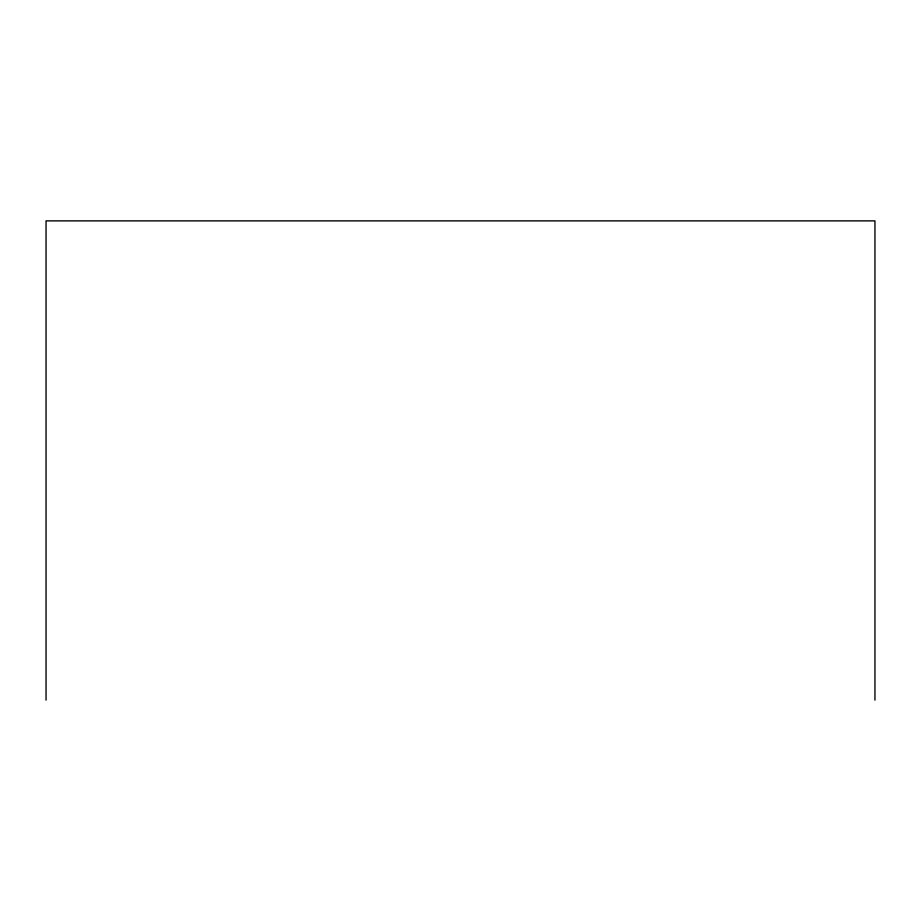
<?xml version="1.0" encoding="UTF-8"?>
<svg xmlns="http://www.w3.org/2000/svg" width="921" height="921" viewBox="0 0 921 921"><rect width="100%" height="100%" fill="white"/><g stroke="black" fill="none" stroke-linecap="round" stroke-linejoin="round"><path stroke-width="1.38" d="M874.95 700.121L874.95 220.879L46.05 220.879L46.05 700.121"/></g></svg>
